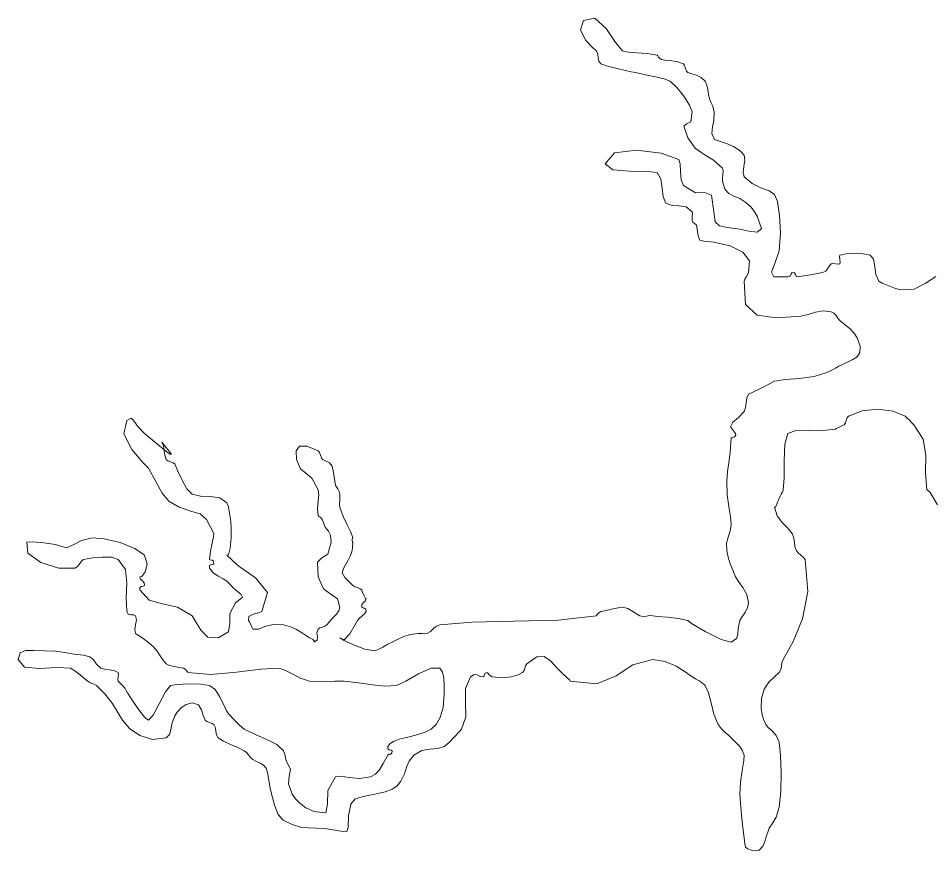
# Model space of a CAD drawing. Header units: inches. Extents: x 18 to 851, y -500 to 848.
# Drawn here: x 627.48 to 649.75, y 492.03 to 512.31 of the extents above; entities that cross this region are included whole.
import ezdxf

# ---------------------------------------------------------------- set-up
doc = ezdxf.new("R2010")
doc.units = ezdxf.units.IN
doc.header["$MEASUREMENT"] = 0
doc.layers.add('Layer 1', color=7, linetype='Continuous')

msp = doc.modelspace()

# ---------------------------------------------------------------- linework, layer by layer
at = {"layer": 'Layer 1', "lineweight": 0}
msp.add_lwpolyline([(649.867, 500.458), (649.713, 500.716), (649.689, 500.761), (649.654, 500.792), (649.622, 500.812), (649.607, 500.822), (649.58, 501.243), (649.584, 501.66), (649.521, 502.055), (649.29, 502.41), (649.242, 502.459), (649.183, 502.521), (649.125, 502.581), (649.078, 502.622), (648.791, 502.742), (648.42, 502.789), (648.033, 502.751), (647.701, 502.622), (647.668, 502.578), (647.646, 502.517), (647.626, 502.454), (647.596, 502.41), (647.556, 502.391), (647.475, 502.352), (647.4, 502.315), (647.384, 502.304), (647.087, 502.269), (646.737, 502.278), (646.419, 502.273), (646.219, 502.198), (646.146, 501.939), (646.133, 501.528), (646.137, 501.107), (646.113, 500.822), (646.092, 500.769), (646.064, 500.719), (646.036, 500.668), (646.008, 500.61), (645.989, 500.561), (645.955, 500.472), (645.92, 500.399), (645.901, 500.398), (645.964, 500.187), (646.084, 500.028), (646.218, 499.896), (646.325, 499.763), (646.367, 499.65), (646.383, 499.541), (646.396, 499.437), (646.431, 499.339), (646.473, 499.293), (646.543, 499.229), (646.61, 499.166), (646.643, 499.127), (646.707, 498.351), (646.58, 497.682), (646.352, 497.126), (646.113, 496.692), (646.08, 496.607), (646.066, 496.524), (646.05, 496.445), (646.008, 496.375), (645.896, 496.272), (645.764, 496.142), (645.646, 495.97), (645.584, 495.739), (645.576, 495.507), (645.599, 495.342), (645.639, 495.216), (645.689, 495.104), (645.748, 495.037), (645.844, 494.955), (645.94, 494.841), (646.008, 494.681), (646.047, 494.359), (646.063, 493.928), (646.052, 493.477), (646.008, 493.092), (645.938, 492.852), (645.857, 492.716), (645.771, 492.583), (645.689, 492.351), (645.672, 492.281), (645.619, 492.156), (645.522, 492.049), (645.372, 492.034), (645.247, 492.077), (645.193, 492.124), (645.177, 492.205), (645.16, 492.351), (645.129, 492.596), (645.095, 492.9), (645.067, 493.195), (645.055, 493.41), (645.072, 493.694), (645.113, 493.985), (645.152, 494.227), (645.16, 494.363), (645.114, 494.486), (645.051, 494.575), (644.962, 494.664), (644.843, 494.786), (644.775, 494.849), (644.688, 494.925), (644.598, 495.01), (644.525, 495.104), (644.417, 495.361), (644.352, 495.632), (644.293, 495.876), (644.207, 496.057), (644.138, 496.125), (644.061, 496.174), (643.978, 496.218), (643.89, 496.269), (643.719, 496.388), (643.5, 496.528), (643.237, 496.645), (642.937, 496.692), (642.449, 496.558), (642.038, 496.294), (641.573, 496.098), (640.925, 496.163), (640.911, 496.187), (640.83, 496.264), (640.717, 496.37), (640.607, 496.48), (640.439, 496.662), (640.288, 496.768), (640.11, 496.756), (639.866, 496.586), (639.834, 496.538), (639.818, 496.481), (639.8, 496.425), (639.761, 496.375), (639.658, 496.319), (639.486, 496.266), (639.266, 496.241), (639.02, 496.269), (638.979, 496.29), (638.939, 496.327), (638.913, 496.36), (638.913, 496.375), (638.853, 496.361), (638.831, 496.327), (638.825, 496.29), (638.808, 496.269), (638.728, 496.28), (638.657, 496.316), (638.582, 496.329), (638.49, 496.269), (638.37, 495.988), (638.371, 495.646), (638.379, 495.298), (638.278, 494.998), (638.222, 494.935), (638.101, 494.804), (637.962, 494.665), (637.854, 494.575), (637.696, 494.526), (637.506, 494.51), (637.305, 494.473), (637.113, 494.363), (636.998, 494.218), (636.938, 494.069), (636.887, 493.909), (636.796, 493.728), (636.701, 493.608), (636.586, 493.53), (636.417, 493.471), (636.16, 493.41), (635.875, 493.356), (635.686, 493.298), (635.576, 493.164), (635.525, 492.88), (635.514, 492.601), (635.478, 492.498), (635.334, 492.507), (634.996, 492.563), (634.744, 492.583), (634.54, 492.589), (634.353, 492.609), (634.148, 492.669), (633.934, 492.775), (633.805, 492.913), (633.716, 493.141), (633.619, 493.516), (633.596, 493.645), (633.575, 493.797), (633.55, 493.941), (633.514, 494.045), (633.451, 494.116), (633.371, 494.167), (633.283, 494.209), (633.195, 494.257), (633.136, 494.308), (633.083, 494.367), (633.034, 494.425), (632.984, 494.469), (632.828, 494.548), (632.649, 494.622), (632.479, 494.698), (632.349, 494.786), (632.307, 494.857), (632.292, 494.938), (632.279, 495.023), (632.243, 495.104), (632.198, 495.136), (632.136, 495.158), (632.073, 495.18), (632.031, 495.21), (631.982, 495.33), (631.942, 495.468), (631.867, 495.584), (631.714, 495.633), (631.567, 495.598), (631.445, 495.511), (631.351, 495.406), (631.29, 495.316), (631.223, 495.146), (631.194, 494.989), (631.16, 494.863), (631.078, 494.786), (630.748, 494.745), (630.441, 494.836), (630.188, 495.009), (630.02, 495.21), (629.906, 495.403), (629.764, 495.627), (629.59, 495.854), (629.384, 496.057), (629.326, 496.092), (629.273, 496.11), (629.224, 496.128), (629.172, 496.163), (629.119, 496.208), (628.996, 496.31), (628.855, 496.417), (628.749, 496.48), (628.416, 496.5), (627.992, 496.474), (627.629, 496.503), (627.479, 496.692), (627.527, 496.856), (627.654, 496.909), (627.853, 496.907), (628.113, 496.904), (628.382, 496.898), (628.616, 496.865), (628.837, 496.825), (629.066, 496.798), (629.218, 496.759), (629.308, 496.679), (629.383, 496.579), (629.49, 496.48), (629.575, 496.455), (629.701, 496.436), (629.827, 496.413), (629.913, 496.375), (629.923, 496.333), (629.913, 496.268), (629.903, 496.204), (629.913, 496.163), (630.003, 496.078), (630.07, 495.99), (630.139, 495.883), (630.231, 495.739), (630.293, 495.644), (630.415, 495.463), (630.551, 495.289), (630.654, 495.21), (630.765, 495.334), (630.91, 495.611), (631.061, 495.9), (631.184, 496.057), (631.35, 496.086), (631.627, 496.101), (631.922, 496.093), (632.137, 496.057), (632.27, 495.958), (632.383, 495.792), (632.479, 495.601), (632.561, 495.422), (632.616, 495.352), (632.734, 495.223), (632.872, 495.087), (632.984, 494.998), (633.275, 494.855), (633.546, 494.737), (633.774, 494.617), (633.938, 494.469), (633.973, 494.389), (633.986, 494.303), (634.002, 494.222), (634.043, 494.151), (634.106, 494.009), (634.078, 493.853), (634.059, 493.66), (634.148, 493.41), (634.228, 493.3), (634.337, 493.188), (634.484, 493.082), (634.678, 492.986), (634.966, 492.956), (635.01, 493.169), (635.02, 493.503), (635.207, 493.833), (635.329, 493.849), (635.535, 493.819), (635.79, 493.796), (636.055, 493.833), (636.179, 493.9), (636.274, 494.007), (636.367, 494.159), (636.479, 494.363), (636.509, 494.382), (636.549, 494.388), (636.581, 494.409), (636.584, 494.469), (636.56, 494.479), (636.515, 494.491), (636.478, 494.518), (636.479, 494.575), (636.534, 494.645), (636.632, 494.701), (636.758, 494.747), (636.901, 494.786), (637.036, 494.819), (637.209, 494.865), (637.387, 494.924), (637.537, 494.998), (637.655, 495.106), (637.755, 495.278), (637.825, 495.522), (637.854, 495.845), (637.854, 496.047), (637.842, 496.234), (637.81, 496.385), (637.749, 496.48), (637.533, 496.482), (637.229, 496.338), (636.92, 496.16), (636.689, 496.057), (636.404, 496.042), (636.103, 496.072), (635.775, 496.122), (635.419, 496.163), (635.188, 496.166), (634.964, 496.154), (634.756, 496.147), (634.572, 496.163), (634.353, 496.236), (634.15, 496.339), (633.974, 496.433), (633.831, 496.48), (633.389, 496.458), (632.795, 496.381), (632.164, 496.327), (631.607, 496.375), (631.598, 496.389), (631.576, 496.422), (631.544, 496.458), (631.502, 496.48), (631.404, 496.498), (631.278, 496.518), (631.159, 496.545), (631.078, 496.586), (631.002, 496.681), (630.938, 496.784), (630.863, 496.895), (630.761, 497.01), (630.616, 497.132), (630.484, 497.226), (630.385, 497.291), (630.337, 497.328), (630.318, 497.421), (630.337, 497.539), (630.354, 497.657), (630.337, 497.751), (630.284, 497.783), (630.223, 497.78), (630.165, 497.789), (630.125, 497.857), (630.104, 498.194), (630.121, 498.557), (630.086, 498.887), (629.913, 499.127), (629.747, 499.18), (629.523, 499.187), (629.283, 499.165), (629.066, 499.127), (629.025, 499.094), (628.979, 499.028), (628.924, 498.96), (628.854, 498.916), (628.466, 498.916), (628.026, 499.053), (627.71, 499.28), (627.689, 499.551), (627.822, 499.555), (628.099, 499.531), (628.383, 499.49), (628.537, 499.445), (628.66, 499.411), (628.816, 499.483), (629.018, 499.589), (629.278, 499.657), (629.57, 499.632), (629.957, 499.538), (630.321, 499.398), (630.549, 499.233), (630.62, 499.015), (630.572, 498.83), (630.485, 498.714), (630.443, 498.704), (630.459, 498.651), (630.502, 498.606), (630.542, 498.557), (630.549, 498.492), (630.523, 498.481), (630.478, 498.47), (630.44, 498.443), (630.443, 498.386), (630.669, 498.138), (630.992, 498.046), (631.359, 497.966), (631.714, 497.751), (631.813, 497.594), (631.929, 497.394), (632.095, 497.239), (632.349, 497.222), (632.595, 497.364), (632.633, 497.567), (632.635, 497.809), (632.772, 498.069), (632.881, 498.16), (632.937, 498.213), (632.91, 498.273), (632.772, 498.386), (632.712, 498.439), (632.662, 498.493), (632.614, 498.546), (632.561, 498.598), (632.472, 498.653), (632.344, 498.722), (632.219, 498.808), (632.137, 498.916), (632.133, 498.978), (632.17, 499), (632.217, 499.006), (632.243, 499.021), (632.235, 499.083), (632.198, 499.108), (632.156, 499.117), (632.137, 499.127), (632.157, 499.326), (632.199, 499.521), (632.236, 499.679), (632.243, 499.763), (632.06, 500.101), (631.906, 500.24), (631.709, 500.299), (631.396, 500.398), (631.146, 500.544), (630.983, 500.743), (630.841, 501.008), (630.654, 501.351), (630.514, 501.493), (630.247, 501.807), (630.051, 502.184), (630.125, 502.516), (630.224, 502.571), (630.295, 502.508), (630.388, 502.369), (630.549, 502.198), (630.923, 501.888), (631.169, 501.69), (631.211, 501.694), (630.973, 501.986), (631.018, 501.894), (631.033, 501.783), (631.045, 501.668), (631.078, 501.563), (631.119, 501.533), (631.188, 501.507), (631.253, 501.483), (631.29, 501.457), (631.366, 501.279), (631.468, 501.057), (631.586, 500.848), (631.714, 500.716), (631.914, 500.666), (632.154, 500.659), (632.386, 500.628), (632.561, 500.504), (632.596, 500.408), (632.627, 500.247), (632.652, 500.056), (632.666, 499.869), (632.661, 499.644), (632.636, 499.407), (632.599, 499.241), (632.561, 499.233), (632.828, 498.978), (633.254, 498.683), (633.545, 498.32), (633.407, 497.857), (633.328, 497.826), (633.2, 497.792), (633.096, 497.737), (633.09, 497.645), (633.108, 497.607), (633.143, 497.535), (633.177, 497.466), (633.195, 497.434), (633.33, 497.434), (633.487, 497.491), (633.684, 497.546), (633.938, 497.539), (634.111, 497.49), (634.258, 497.421), (634.404, 497.332), (634.572, 497.222), (634.597, 497.21), (634.652, 497.178), (634.694, 497.141), (634.678, 497.116), (634.755, 497.166), (634.763, 497.247), (634.754, 497.342), (634.784, 497.434), (634.826, 497.461), (634.886, 497.482), (634.948, 497.504), (634.996, 497.539), (635.127, 497.689), (635.227, 497.794), (635.289, 497.877), (635.313, 497.963), (635.252, 498.166), (635.096, 498.273), (634.915, 498.412), (634.784, 498.704), (634.767, 499.059), (634.873, 499.166), (635.015, 499.254), (635.102, 499.551), (635.087, 499.72), (635.031, 499.816), (634.957, 499.912), (634.89, 500.081), (634.866, 500.126), (634.831, 500.156), (634.799, 500.174), (634.784, 500.187), (634.77, 500.362), (634.782, 500.544), (634.796, 500.706), (634.784, 500.822), (634.629, 501.106), (634.481, 501.228), (634.354, 501.333), (634.255, 501.563), (634.244, 501.771), (634.329, 501.884), (634.51, 501.89), (634.784, 501.774), (634.814, 501.733), (634.84, 501.666), (634.863, 501.6), (634.89, 501.563), (635.057, 501.482), (635.125, 501.401), (635.154, 501.243), (635.207, 500.928), (635.226, 500.895), (635.259, 500.846), (635.293, 500.786), (635.313, 500.716), (635.314, 500.638), (635.308, 500.556), (635.304, 500.474), (635.313, 500.398), (635.395, 500.178), (635.489, 499.969), (635.576, 499.79), (635.631, 499.657), (635.616, 499.67), (635.615, 499.602), (635.621, 499.535), (635.631, 499.551), (635.616, 499.412), (635.599, 499.312), (635.57, 499.225), (635.525, 499.127), (635.411, 498.923), (635.37, 498.803), (635.432, 498.687), (635.631, 498.492), (635.678, 498.465), (635.74, 498.441), (635.802, 498.416), (635.843, 498.386), (635.856, 498.349), (635.896, 498.259), (635.936, 498.18), (635.949, 498.175), (635.934, 498.122), (635.891, 498.077), (635.85, 498.028), (635.843, 497.963), (635.867, 497.95), (635.911, 497.94), (635.947, 497.915), (635.949, 497.857), (635.911, 497.801), (635.848, 497.745), (635.782, 497.692), (635.737, 497.645), (635.674, 497.524), (635.554, 497.32), (635.419, 497.173), (635.313, 497.222), (635.416, 497.155), (635.647, 497.046), (635.923, 496.945), (636.16, 496.904), (636.243, 496.931), (636.357, 496.992), (636.479, 497.062), (636.584, 497.116), (636.729, 497.183), (636.87, 497.248), (637.026, 497.299), (637.219, 497.328), (637.271, 497.326), (637.326, 497.321), (637.382, 497.319), (637.431, 497.328), (637.517, 497.376), (637.585, 497.44), (637.655, 497.501), (637.749, 497.539), (638.524, 497.604), (639.55, 497.622), (640.628, 497.651), (641.561, 497.751), (641.565, 497.765), (641.59, 497.798), (641.626, 497.834), (641.666, 497.857), (641.762, 497.879), (641.925, 497.916), (642.092, 497.949), (642.195, 497.963), (642.322, 497.931), (642.447, 497.863), (642.552, 497.792), (642.619, 497.751), (642.695, 497.742), (642.777, 497.75), (642.859, 497.759), (642.937, 497.751), (643.057, 497.739), (643.291, 497.72), (643.56, 497.691), (643.784, 497.645), (643.873, 497.572), (644.208, 497.374), (644.596, 497.179), (644.843, 497.116), (644.976, 497.199), (645.008, 497.301), (645.01, 497.443), (645.055, 497.645), (645.101, 497.723), (645.172, 497.829), (645.238, 497.948), (645.267, 498.069), (645.225, 498.272), (645.129, 498.444), (645.022, 498.587), (644.948, 498.704), (644.882, 498.865), (644.822, 499.025), (644.771, 499.183), (644.736, 499.339), (644.733, 499.522), (644.772, 499.674), (644.82, 499.817), (644.843, 499.975), (644.824, 500.172), (644.785, 500.414), (644.748, 500.701), (644.736, 501.033), (644.755, 501.27), (644.788, 501.483), (644.822, 501.736), (644.843, 502.092), (644.868, 502.09), (644.92, 502.115), (644.96, 502.155), (644.948, 502.198), (644.827, 502.357), (644.881, 502.476), (645.021, 502.588), (645.16, 502.728), (645.192, 502.824), (645.206, 502.948), (645.224, 503.067), (645.267, 503.151), (645.354, 503.192), (645.571, 503.301), (645.795, 503.415), (645.901, 503.469), (646.168, 503.512), (646.509, 503.539), (646.864, 503.583), (647.172, 503.681), (647.224, 503.706), (647.277, 503.729), (647.33, 503.756), (647.384, 503.786), (647.466, 503.835), (647.552, 503.879), (647.66, 503.929), (647.808, 503.998), (647.912, 504.066), (647.979, 504.17), (647.985, 504.32), (647.913, 504.527), (647.834, 504.65), (647.738, 504.744), (647.625, 504.835), (647.49, 504.951), (647.441, 505.009), (647.397, 505.07), (647.347, 505.125), (647.278, 505.163), (647.085, 505.184), (646.898, 505.149), (646.717, 505.094), (646.537, 505.057), (645.951, 505.017), (645.478, 505.077), (645.189, 505.339), (645.16, 505.904), (645.178, 505.955), (645.206, 506.006), (645.238, 506.06), (645.267, 506.116), (645.289, 506.399), (645.127, 506.614), (644.822, 506.764), (644.419, 506.857), (644.179, 506.88), (644.078, 506.904), (644.042, 507.01), (643.996, 507.28), (643.981, 507.286), (643.948, 507.31), (643.912, 507.346), (643.89, 507.386), (643.889, 507.436), (643.896, 507.495), (643.9, 507.553), (643.89, 507.598), (643.746, 507.717), (643.576, 507.741), (643.404, 507.747), (643.255, 507.81), (643.183, 507.962), (643.161, 508.173), (643.133, 508.388), (643.043, 508.551), (642.803, 508.58), (642.371, 508.582), (641.958, 508.622), (641.772, 508.763), (642.001, 509.033), (642.533, 509.099), (643.135, 509.023), (643.572, 508.869), (643.604, 508.768), (643.612, 508.58), (643.626, 508.378), (643.678, 508.233), (643.97, 508.056), (644.205, 508.066), (644.361, 508.002), (644.419, 507.598), (644.45, 507.355), (644.557, 507.252), (644.753, 507.216), (645.055, 507.174), (645.275, 507.123), (645.484, 507.1), (645.585, 507.193), (645.479, 507.492), (645.406, 507.608), (645.318, 507.72), (645.204, 507.823), (645.055, 507.916), (644.91, 507.979), (644.787, 508.045), (644.692, 508.151), (644.631, 508.339), (644.631, 508.408), (644.641, 508.504), (644.646, 508.597), (644.631, 508.657), (644.41, 508.85), (644.182, 508.988), (643.964, 509.146), (643.784, 509.398), (643.686, 509.682), (643.754, 509.742), (643.863, 509.789), (643.89, 510.033), (643.825, 510.191), (643.688, 510.41), (643.52, 510.626), (643.36, 510.774), (643.211, 510.835), (642.998, 510.886), (642.754, 510.934), (642.514, 510.986), (642.406, 511.009), (642.127, 511.072), (641.829, 511.146), (641.666, 511.198), (641.617, 511.265), (641.604, 511.347), (641.596, 511.433), (641.561, 511.516), (641.478, 511.583), (641.302, 511.772), (641.176, 512.019), (641.243, 512.257), (641.524, 512.31), (641.795, 512.059), (642.027, 511.721), (642.195, 511.516), (642.334, 511.485), (642.547, 511.472), (642.796, 511.454), (643.043, 511.41), (643.055, 511.395), (643.074, 511.362), (643.105, 511.327), (643.148, 511.304), (643.276, 511.285), (643.396, 511.277), (643.523, 511.257), (643.678, 511.198), (643.709, 511.157), (643.734, 511.09), (643.758, 511.023), (643.784, 510.986), (643.887, 510.953), (644, 510.922), (644.111, 510.871), (644.207, 510.774), (644.253, 510.679), (644.276, 510.574), (644.292, 510.463), (644.313, 510.351), (644.348, 510.269), (644.394, 510.168), (644.426, 510.026), (644.419, 509.821), (644.388, 509.669), (644.373, 509.5), (644.434, 509.359), (644.631, 509.292), (644.733, 509.26), (644.896, 509.184), (645.059, 509.082), (645.16, 508.975), (645.174, 508.854), (645.151, 508.702), (645.133, 508.554), (645.16, 508.445), (645.351, 508.286), (645.566, 508.182), (645.765, 508.104), (645.901, 508.021), (645.97, 507.846), (646.023, 507.51), (646.042, 507.085), (646.008, 506.645), (645.91, 506.339), (645.822, 506.125), (645.879, 506.012), (646.219, 506.01), (646.274, 506.03), (646.299, 506.064), (646.311, 506.098), (646.325, 506.116), (646.383, 506.107), (646.413, 506.07), (646.426, 506.029), (646.431, 506.01), (646.623, 506.036), (646.82, 506.068), (646.982, 506.098), (647.066, 506.116), (647.145, 506.154), (647.191, 506.208), (647.228, 506.268), (647.278, 506.327), (647.322, 506.336), (647.385, 506.327), (647.447, 506.317), (647.49, 506.327), (647.495, 506.368), (647.488, 506.438), (647.482, 506.505), (647.49, 506.539), (647.644, 506.572), (647.847, 506.583), (648.057, 506.572), (648.23, 506.539), (648.312, 506.442), (648.343, 506.265), (648.369, 506.066), (648.442, 505.904), (648.524, 505.857), (648.68, 505.792), (648.849, 505.729), (648.972, 505.692), (649.302, 505.711), (649.57, 505.851), (649.83, 506.017)], dxfattribs=at)

doc.saveas('drawing.dxf')
